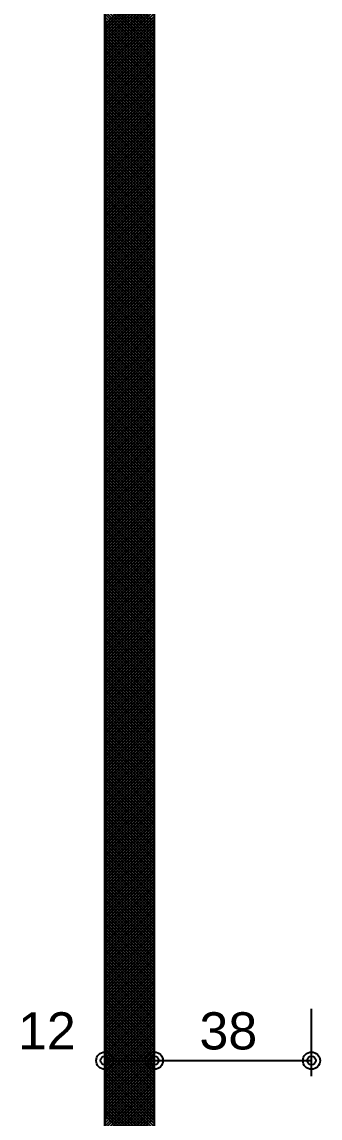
# Model space of a CAD drawing. Extents: x 0 to 119, y 0 to 84.
# Drawn here: x 12.28 to 13.72, y 67.17 to 72.47 of the extents above; entities that cross this region are included whole.
import ezdxf

# ---------------------------------------------------------------- set-up
doc = ezdxf.new("R2010")
doc.units = 0
doc.header["$MEASUREMENT"] = 0
for name, color, linetype in [('29', 9, 'CONTINUOUS'), ('3', 7, 'CONTINUOUS'), ('32', 250, 'CONTINUOUS'), ('6', 178, 'CONTINUOUS')]:
    doc.layers.add(name, color=color, linetype=linetype)
doc.styles.add('TQS_ARIAL', font='arial.ttf')

msp = doc.modelspace()

# ---------------------------------------------------------------- linework, layer by layer
at = {"layer": '29', "color": 9, "linetype": 'Continuous'}
for p, q in [((12.6805, 72.709715), (12.9205, 72.469715)), ((12.6805, 72.459307), (12.9205, 72.699307)), ((12.6805, 72.695573), (12.9205, 72.455573)), ((12.6805, 72.445165), (12.9205, 72.685165)), ((12.6805, 72.681431), (12.9205, 72.441431)), ((12.6805, 72.431023), (12.9205, 72.671023)), ((12.6805, 72.667288), (12.9205, 72.427288)), ((12.6805, 72.416881), (12.9205, 72.656881)), ((12.6805, 72.653146), (12.9205, 72.413146)), ((12.6805, 72.402739), (12.9205, 72.642739)), ((12.6805, 72.639004), (12.9205, 72.399004)), ((12.6805, 72.388597), (12.9205, 72.628597)), ((12.6805, 72.624862), (12.9205, 72.384862)), ((12.6805, 72.374455), (12.9205, 72.614455)), ((12.6805, 72.61072), (12.9205, 72.37072)), ((12.6805, 72.360312), (12.9205, 72.600312)), ((12.6805, 72.596578), (12.9205, 72.356578)), ((12.6805, 72.34617), (12.9205, 72.58617)), ((12.6805, 72.582436), (12.9205, 72.342436)), ((12.6805, 72.332028), (12.9205, 72.572028)), ((12.6805, 72.568293), (12.9205, 72.328293)), ((12.6805, 72.317886), (12.9205, 72.557886)), ((12.6805, 72.554151), (12.9205, 72.314151)), ((12.6805, 72.303744), (12.9205, 72.543744)), ((12.6805, 72.540009), (12.9205, 72.300009)), ((12.6805, 72.289602), (12.9205, 72.529602)), ((12.6805, 72.525867), (12.9205, 72.285867)), ((12.6805, 72.27546), (12.9205, 72.51546)), ((12.6805, 72.511725), (12.9205, 72.271725)), ((12.6805, 72.261318), (12.9205, 72.501318)), ((12.6805, 72.497583), (12.9205, 72.257583)), ((12.6805, 72.247175), (12.9205, 72.487175)), ((12.6805, 72.483441), (12.9205, 72.243441)), ((12.6805, 72.233033), (12.9205, 72.473033)), ((12.6805, 72.469298), (12.9205, 72.229298)), ((12.6805, 72.218891), (12.9205, 72.458891)), ((12.6805, 72.455156), (12.9205, 72.215156)), ((12.6805, 72.204749), (12.9205, 72.444749)), ((12.6805, 72.441014), (12.9205, 72.201014)), ((12.6805, 72.190607), (12.9205, 72.430607)), ((12.6805, 72.426872), (12.9205, 72.186872)), ((12.6805, 72.176465), (12.9205, 72.416465)), ((12.6805, 72.41273), (12.9205, 72.17273)), ((12.6805, 72.162323), (12.9205, 72.402323)), ((12.6805, 72.398588), (12.9205, 72.158588)), ((12.6805, 72.14818), (12.9205, 72.38818)), ((12.6805, 72.384446), (12.9205, 72.144446)), ((12.6805, 72.134038), (12.9205, 72.374038)), ((12.6805, 72.370304), (12.9205, 72.130304)), ((12.6805, 72.119896), (12.9205, 72.359896)), ((12.6805, 72.356161), (12.9205, 72.116161)), ((12.6805, 72.105754), (12.9205, 72.345754)), ((12.6805, 72.342019), (12.9205, 72.102019)), ((12.6805, 72.091612), (12.9205, 72.331612)), ((12.6805, 72.327877), (12.9205, 72.087877)), ((12.6805, 72.07747), (12.9205, 72.31747)), ((12.6805, 72.313735), (12.9205, 72.073735)), ((12.6805, 72.063328), (12.9205, 72.303328)), ((12.6805, 72.299593), (12.9205, 72.059593)), ((12.6805, 72.049185), (12.9205, 72.289185)), ((12.6805, 72.285451), (12.9205, 72.045451)), ((12.6805, 72.035043), (12.9205, 72.275043)), ((12.6805, 72.271309), (12.9205, 72.031309)), ((12.6805, 72.020901), (12.9205, 72.260901)), ((12.6805, 72.257166), (12.9205, 72.017166)), ((12.6805, 72.006759), (12.9205, 72.246759)), ((12.6805, 72.243024), (12.9205, 72.003024)), ((12.6805, 71.992617), (12.9205, 72.232617)), ((12.6805, 72.228882), (12.9205, 71.988882)), ((12.6805, 71.978475), (12.9205, 72.218475)), ((12.6805, 72.21474), (12.9205, 71.97474)), ((12.6805, 71.964333), (12.9205, 72.204333)), ((12.6805, 72.200598), (12.9205, 71.960598)), ((12.6805, 71.950191), (12.9205, 72.190191)), ((12.6805, 72.186456), (12.9205, 71.946456)), ((12.6805, 71.936048), (12.9205, 72.176048)), ((12.6805, 72.172314), (12.9205, 71.932314)), ((12.6805, 71.921906), (12.9205, 72.161906)), ((12.6805, 72.158171), (12.9205, 71.918171)), ((12.6805, 71.907764), (12.9205, 72.147764)), ((12.6805, 72.144029), (12.9205, 71.904029)), ((12.6805, 71.893622), (12.9205, 72.133622)), ((12.6805, 72.129887), (12.9205, 71.889887)), ((12.6805, 71.87948), (12.9205, 72.11948)), ((12.6805, 72.115745), (12.9205, 71.875745)), ((12.6805, 71.865338), (12.9205, 72.105338)), ((12.6805, 72.101603), (12.9205, 71.861603)), ((12.6805, 71.851196), (12.9205, 72.091196)), ((12.6805, 72.087461), (12.9205, 71.847461)), ((12.6805, 71.837053), (12.9205, 72.077053)), ((12.6805, 72.073319), (12.9205, 71.833319)), ((12.6805, 71.822911), (12.9205, 72.062911)), ((12.6805, 72.059177), (12.9205, 71.819177)), ((12.6805, 71.808769), (12.9205, 72.048769)), ((12.6805, 72.045034), (12.9205, 71.805034)), ((12.6805, 71.794627), (12.9205, 72.034627)), ((12.6805, 72.030892), (12.9205, 71.790892)), ((12.6805, 71.780485), (12.9205, 72.020485)), ((12.6805, 72.01675), (12.9205, 71.77675)), ((12.6805, 71.766343), (12.9205, 72.006343)), ((12.6805, 72.002608), (12.9205, 71.762608)), ((12.6805, 71.752201), (12.9205, 71.992201)), ((12.6805, 71.988466), (12.9205, 71.748466)), ((12.6805, 71.738058), (12.9205, 71.978058)), ((12.6805, 71.974324), (12.9205, 71.734324)), ((12.6805, 71.723916), (12.9205, 71.963916)), ((12.6805, 71.960182), (12.9205, 71.720182)), ((12.6805, 71.709774), (12.9205, 71.949774)), ((12.6805, 71.946039), (12.9205, 71.706039)), ((12.6805, 71.695632), (12.9205, 71.935632)), ((12.6805, 71.931897), (12.9205, 71.691897)), ((12.6805, 71.68149), (12.9205, 71.92149)), ((12.6805, 71.917755), (12.9205, 71.677755)), ((12.6805, 71.667348), (12.9205, 71.907348)), ((12.6805, 71.903613), (12.9205, 71.663613)), ((12.6805, 71.653206), (12.9205, 71.893206)), ((12.6805, 71.889471), (12.9205, 71.649471)), ((12.6805, 71.639064), (12.9205, 71.879064)), ((12.6805, 71.875329), (12.9205, 71.635329)), ((12.6805, 71.624921), (12.9205, 71.864921)), ((12.6805, 71.861187), (12.9205, 71.621187)), ((12.6805, 71.610779), (12.9205, 71.850779)), ((12.6805, 71.847045), (12.9205, 71.607045)), ((12.6805, 71.596637), (12.9205, 71.836637)), ((12.6805, 71.832902), (12.9205, 71.592902)), ((12.6805, 71.582495), (12.9205, 71.822495)), ((12.6805, 71.81876), (12.9205, 71.57876)), ((12.6805, 71.568353), (12.9205, 71.808353)), ((12.6805, 71.804618), (12.9205, 71.564618)), ((12.6805, 71.554211), (12.9205, 71.794211)), ((12.6805, 71.790476), (12.9205, 71.550476)), ((12.6805, 71.540069), (12.9205, 71.780069)), ((12.6805, 71.776334), (12.9205, 71.536334)), ((12.6805, 71.525926), (12.9205, 71.765926)), ((12.6805, 71.762192), (12.9205, 71.522192)), ((12.6805, 71.511784), (12.9205, 71.751784)), ((12.6805, 71.74805), (12.9205, 71.50805)), ((12.6805, 71.497642), (12.9205, 71.737642)), ((12.6805, 71.733907), (12.9205, 71.493907)), ((12.6805, 71.4835), (12.9205, 71.7235)), ((12.6805, 71.719765), (12.9205, 71.479765)), ((12.6805, 71.469358), (12.9205, 71.709358)), ((12.6805, 71.705623), (12.9205, 71.465623)), ((12.6805, 71.455216), (12.9205, 71.695216)), ((12.6805, 71.691481), (12.9205, 71.451481)), ((12.6805, 71.441074), (12.9205, 71.681074)), ((12.6805, 71.677339), (12.9205, 71.437339)), ((12.6805, 71.426932), (12.9205, 71.666932)), ((12.6805, 71.663197), (12.9205, 71.423197)), ((12.6805, 71.412789), (12.9205, 71.652789)), ((12.6805, 71.649055), (12.9205, 71.409055)), ((12.6805, 71.398647), (12.9205, 71.638647)), ((12.6805, 71.634912), (12.9205, 71.394912)), ((12.6805, 71.384505), (12.9205, 71.624505)), ((12.6805, 71.62077), (12.9205, 71.38077)), ((12.6805, 71.370363), (12.9205, 71.610363)), ((12.6805, 71.606628), (12.9205, 71.366628)), ((12.6805, 71.356221), (12.9205, 71.596221)), ((12.6805, 71.592486), (12.9205, 71.352486)), ((12.6805, 71.342079), (12.9205, 71.582079)), ((12.6805, 71.578344), (12.9205, 71.338344)), ((12.6805, 71.327937), (12.9205, 71.567937)), ((12.6805, 71.564202), (12.9205, 71.324202)), ((12.6805, 71.313794), (12.9205, 71.553794)), ((12.6805, 71.55006), (12.9205, 71.31006)), ((12.6805, 71.299652), (12.9205, 71.539652)), ((12.6805, 71.535918), (12.9205, 71.295918)), ((12.6805, 71.28551), (12.9205, 71.52551)), ((12.6805, 71.521775), (12.9205, 71.281775)), ((12.6805, 71.271368), (12.9205, 71.511368)), ((12.6805, 71.507633), (12.9205, 71.267633)), ((12.6805, 71.257226), (12.9205, 71.497226)), ((12.6805, 71.493491), (12.9205, 71.253491)), ((12.6805, 71.243084), (12.9205, 71.483084)), ((12.6805, 71.479349), (12.9205, 71.239349)), ((12.6805, 71.228942), (12.9205, 71.468942)), ((12.6805, 71.465207), (12.9205, 71.225207)), ((12.6805, 71.214799), (12.9205, 71.454799)), ((12.6805, 71.451065), (12.9205, 71.211065)), ((12.6805, 71.200657), (12.9205, 71.440657)), ((12.6805, 71.436923), (12.9205, 71.196923)), ((12.6805, 71.186515), (12.9205, 71.426515)), ((12.6805, 71.42278), (12.9205, 71.18278)), ((12.6805, 71.172373), (12.9205, 71.412373)), ((12.6805, 71.408638), (12.9205, 71.168638)), ((12.6805, 71.158231), (12.9205, 71.398231)), ((12.6805, 71.394496), (12.9205, 71.154496)), ((12.6805, 71.144089), (12.9205, 71.384089)), ((12.6805, 71.380354), (12.9205, 71.140354)), ((12.6805, 71.129947), (12.9205, 71.369947)), ((12.6805, 71.366212), (12.9205, 71.126212)), ((12.6805, 71.115805), (12.9205, 71.355805)), ((12.6805, 71.35207), (12.9205, 71.11207)), ((12.6805, 71.101662), (12.9205, 71.341662)), ((12.6805, 71.337928), (12.9205, 71.097928)), ((12.6805, 71.08752), (12.9205, 71.32752)), ((12.6805, 71.323785), (12.9205, 71.083785)), ((12.6805, 71.073378), (12.9205, 71.313378)), ((12.6805, 71.309643), (12.9205, 71.069643)), ((12.6805, 71.059236), (12.9205, 71.299236)), ((12.6805, 71.295501), (12.9205, 71.055501)), ((12.6805, 71.045094), (12.9205, 71.285094)), ((12.6805, 71.281359), (12.9205, 71.041359)), ((12.6805, 71.030952), (12.9205, 71.270952)), ((12.6805, 71.267217), (12.9205, 71.027217)), ((12.6805, 71.01681), (12.9205, 71.25681)), ((12.6805, 71.253075), (12.9205, 71.013075)), ((12.6805, 71.002667), (12.9205, 71.242667)), ((12.6805, 71.238933), (12.9205, 70.998933)), ((12.6805, 70.988525), (12.9205, 71.228525)), ((12.6805, 71.224791), (12.9205, 70.984791)), ((12.6805, 70.974383), (12.9205, 71.214383)), ((12.6805, 71.210648), (12.9205, 70.970648)), ((12.6805, 70.960241), (12.9205, 71.200241)), ((12.6805, 71.196506), (12.9205, 70.956506)), ((12.6805, 70.946099), (12.9205, 71.186099)), ((12.6805, 71.182364), (12.9205, 70.942364)), ((12.6805, 70.931957), (12.9205, 71.171957)), ((12.6805, 71.168222), (12.9205, 70.928222)), ((12.6805, 70.917815), (12.9205, 71.157815)), ((12.6805, 71.15408), (12.9205, 70.91408)), ((12.6805, 70.903672), (12.9205, 71.143672)), ((12.6805, 71.139938), (12.9205, 70.899938)), ((12.6805, 70.88953), (12.9205, 71.12953)), ((12.6805, 71.125796), (12.9205, 70.885796)), ((12.6805, 70.875388), (12.9205, 71.115388)), ((12.6805, 71.111653), (12.9205, 70.871653)), ((12.6805, 70.861246), (12.9205, 71.101246)), ((12.6805, 71.097511), (12.9205, 70.857511)), ((12.6805, 70.847104), (12.9205, 71.087104)), ((12.6805, 71.083369), (12.9205, 70.843369)), ((12.6805, 70.832962), (12.9205, 71.072962)), ((12.6805, 71.069227), (12.9205, 70.829227)), ((12.6805, 70.81882), (12.9205, 71.05882)), ((12.6805, 71.055085), (12.9205, 70.815085)), ((12.6805, 70.804678), (12.9205, 71.044678)), ((12.6805, 71.040943), (12.9205, 70.800943)), ((12.6805, 70.790535), (12.9205, 71.030535)), ((12.6805, 71.026801), (12.9205, 70.786801)), ((12.6805, 70.776393), (12.9205, 71.016393)), ((12.6805, 71.012659), (12.9205, 70.772659)), ((12.6805, 70.762251), (12.9205, 71.002251)), ((12.6805, 70.998516), (12.9205, 70.758516)), ((12.6805, 70.748109), (12.9205, 70.988109)), ((12.6805, 70.984374), (12.9205, 70.744374)), ((12.6805, 70.733967), (12.9205, 70.973967)), ((12.6805, 70.970232), (12.9205, 70.730232)), ((12.6805, 70.719825), (12.9205, 70.959825)), ((12.6805, 70.95609), (12.9205, 70.71609)), ((12.6805, 70.705683), (12.9205, 70.945683)), ((12.6805, 70.941948), (12.9205, 70.701948)), ((12.6805, 70.69154), (12.9205, 70.93154)), ((12.6805, 70.927806), (12.9205, 70.687806)), ((12.6805, 70.677398), (12.9205, 70.917398)), ((12.6805, 70.913664), (12.9205, 70.673664)), ((12.6805, 70.663256), (12.9205, 70.903256)), ((12.6805, 70.899521), (12.9205, 70.659521)), ((12.6805, 70.649114), (12.9205, 70.889114)), ((12.6805, 70.885379), (12.9205, 70.645379)), ((12.6805, 70.634972), (12.9205, 70.874972)), ((12.6805, 70.871237), (12.9205, 70.631237)), ((12.6805, 70.62083), (12.9205, 70.86083)), ((12.6805, 70.857095), (12.9205, 70.617095)), ((12.6805, 70.606688), (12.9205, 70.846688)), ((12.6805, 70.842953), (12.9205, 70.602953)), ((12.6805, 70.592545), (12.9205, 70.832545)), ((12.6805, 70.828811), (12.9205, 70.588811)), ((12.6805, 70.578403), (12.9205, 70.818403)), ((12.6805, 70.814669), (12.9205, 70.574669)), ((12.6805, 70.564261), (12.9205, 70.804261)), ((12.6805, 70.800526), (12.9205, 70.560526)), ((12.6805, 70.550119), (12.9205, 70.790119)), ((12.6805, 70.786384), (12.9205, 70.546384)), ((12.6805, 70.535977), (12.9205, 70.775977)), ((12.6805, 70.772242), (12.9205, 70.532242)), ((12.6805, 70.521835), (12.9205, 70.761835)), ((12.6805, 70.7581), (12.9205, 70.5181)), ((12.6805, 70.507693), (12.9205, 70.747693)), ((12.6805, 70.743958), (12.9205, 70.503958)), ((12.6805, 70.493551), (12.9205, 70.733551)), ((12.6805, 70.729816), (12.9205, 70.489816)), ((12.6805, 70.479408), (12.9205, 70.719408)), ((12.6805, 70.715674), (12.9205, 70.475674)), ((12.6805, 70.465266), (12.9205, 70.705266)), ((12.6805, 70.701532), (12.9205, 70.461532)), ((12.6805, 70.451124), (12.9205, 70.691124)), ((12.6805, 70.687389), (12.9205, 70.447389)), ((12.6805, 70.436982), (12.9205, 70.676982)), ((12.6805, 70.673247), (12.9205, 70.433247)), ((12.6805, 70.42284), (12.9205, 70.66284)), ((12.6805, 70.659105), (12.9205, 70.419105)), ((12.6805, 70.408698), (12.9205, 70.648698)), ((12.6805, 70.644963), (12.9205, 70.404963)), ((12.6805, 70.394556), (12.9205, 70.634556)), ((12.6805, 70.630821), (12.9205, 70.390821)), ((12.6805, 70.380413), (12.9205, 70.620413)), ((12.6805, 70.616679), (12.9205, 70.376679)), ((12.6805, 70.366271), (12.9205, 70.606271)), ((12.6805, 70.602537), (12.9205, 70.362537)), ((12.6805, 70.352129), (12.9205, 70.592129)), ((12.6805, 70.588394), (12.9205, 70.348394)), ((12.6805, 70.337987), (12.9205, 70.577987)), ((12.6805, 70.574252), (12.9205, 70.334252)), ((12.6805, 70.323845), (12.9205, 70.563845)), ((12.6805, 70.56011), (12.9205, 70.32011)), ((12.6805, 70.309703), (12.9205, 70.549703)), ((12.6805, 70.545968), (12.9205, 70.305968)), ((12.6805, 70.295561), (12.9205, 70.535561)), ((12.6805, 70.531826), (12.9205, 70.291826)), ((12.6805, 70.281419), (12.9205, 70.521419)), ((12.6805, 70.517684), (12.9205, 70.277684)), ((12.6805, 70.267276), (12.9205, 70.507276)), ((12.6805, 70.503542), (12.9205, 70.263542)), ((12.6805, 70.253134), (12.9205, 70.493134)), ((12.6805, 70.489399), (12.9205, 70.249399)), ((12.6805, 70.238992), (12.9205, 70.478992)), ((12.6805, 70.475257), (12.9205, 70.235257)), ((12.6805, 70.22485), (12.9205, 70.46485)), ((12.6805, 70.461115), (12.9205, 70.221115)), ((12.6805, 70.210708), (12.9205, 70.450708)), ((12.6805, 70.446973), (12.9205, 70.206973)), ((12.6805, 70.196566), (12.9205, 70.436566)), ((12.6805, 70.432831), (12.9205, 70.192831)), ((12.6805, 70.182424), (12.9205, 70.422424)), ((12.6805, 70.418689), (12.9205, 70.178689)), ((12.6805, 70.168281), (12.9205, 70.408281)), ((12.6805, 70.404547), (12.9205, 70.164547)), ((12.6805, 70.154139), (12.9205, 70.394139)), ((12.6805, 70.390405), (12.9205, 70.150405)), ((12.6805, 70.139997), (12.9205, 70.379997)), ((12.6805, 70.376262), (12.9205, 70.136262)), ((12.6805, 70.125855), (12.9205, 70.365855)), ((12.6805, 70.36212), (12.9205, 70.12212)), ((12.6805, 70.111713), (12.9205, 70.351713)), ((12.6805, 70.347978), (12.9205, 70.107978)), ((12.6805, 70.097571), (12.9205, 70.337571)), ((12.6805, 70.333836), (12.9205, 70.093836)), ((12.6805, 70.083429), (12.9205, 70.323429)), ((12.6805, 70.319694), (12.9205, 70.079694)), ((12.6805, 70.069286), (12.9205, 70.309286)), ((12.6805, 70.305552), (12.9205, 70.065552)), ((12.6805, 70.055144), (12.9205, 70.295144)), ((12.6805, 70.29141), (12.9205, 70.05141)), ((12.6805, 70.041002), (12.9205, 70.281002)), ((12.6805, 70.277267), (12.9205, 70.037267)), ((12.6805, 70.02686), (12.9205, 70.26686)), ((12.6805, 70.263125), (12.9205, 70.023125)), ((12.6805, 70.012718), (12.9205, 70.252718)), ((12.6805, 70.248983), (12.9205, 70.008983)), ((12.6805, 69.998576), (12.9205, 70.238576)), ((12.6805, 70.234841), (12.9205, 69.994841)), ((12.6805, 69.984434), (12.9205, 70.224434)), ((12.6805, 70.220699), (12.9205, 69.980699)), ((12.6805, 69.970292), (12.9205, 70.210292)), ((12.6805, 70.206557), (12.9205, 69.966557)), ((12.6805, 69.956149), (12.9205, 70.196149)), ((12.6805, 70.192415), (12.9205, 69.952415)), ((12.6805, 69.942007), (12.9205, 70.182007)), ((12.6805, 70.178272), (12.9205, 69.938272)), ((12.6805, 69.927865), (12.9205, 70.167865)), ((12.6805, 70.16413), (12.9205, 69.92413)), ((12.6805, 69.913723), (12.9205, 70.153723)), ((12.6805, 70.149988), (12.9205, 69.909988)), ((12.6805, 69.899581), (12.9205, 70.139581)), ((12.6805, 70.135846), (12.9205, 69.895846)), ((12.6805, 69.885439), (12.9205, 70.125439)), ((12.6805, 70.121704), (12.9205, 69.881704)), ((12.6805, 69.871297), (12.9205, 70.111297)), ((12.6805, 70.107562), (12.9205, 69.867562)), ((12.6805, 69.857154), (12.9205, 70.097154)), ((12.6805, 70.09342), (12.9205, 69.85342)), ((12.6805, 69.843012), (12.9205, 70.083012)), ((12.6805, 70.079278), (12.9205, 69.839278)), ((12.6805, 69.82887), (12.9205, 70.06887)), ((12.6805, 70.065135), (12.9205, 69.825135)), ((12.6805, 69.814728), (12.9205, 70.054728)), ((12.6805, 70.050993), (12.9205, 69.810993)), ((12.6805, 69.800586), (12.9205, 70.040586)), ((12.6805, 70.036851), (12.9205, 69.796851)), ((12.6805, 69.786444), (12.9205, 70.026444)), ((12.6805, 70.022709), (12.9205, 69.782709)), ((12.6805, 69.772302), (12.9205, 70.012302)), ((12.6805, 70.008567), (12.9205, 69.768567)), ((12.6805, 69.758159), (12.9205, 69.998159)), ((12.6805, 69.994425), (12.9205, 69.754425)), ((12.6805, 69.744017), (12.9205, 69.984017)), ((12.6805, 69.980283), (12.9205, 69.740283)), ((12.6805, 69.729875), (12.9205, 69.969875)), ((12.6805, 69.96614), (12.9205, 69.72614)), ((12.6805, 69.715733), (12.9205, 69.955733)), ((12.6805, 69.951998), (12.9205, 69.711998)), ((12.6805, 69.701591), (12.9205, 69.941591)), ((12.6805, 69.937856), (12.9205, 69.697856)), ((12.6805, 69.687449), (12.9205, 69.927449)), ((12.6805, 69.923714), (12.9205, 69.683714)), ((12.6805, 69.673307), (12.9205, 69.913307)), ((12.6805, 69.909572), (12.9205, 69.669572)), ((12.6805, 69.659165), (12.9205, 69.899165)), ((12.6805, 69.89543), (12.9205, 69.65543)), ((12.6805, 69.645022), (12.9205, 69.885022)), ((12.6805, 69.881288), (12.9205, 69.641288)), ((12.6805, 69.63088), (12.9205, 69.87088)), ((12.6805, 69.867146), (12.9205, 69.627146)), ((12.6805, 69.616738), (12.9205, 69.856738)), ((12.6805, 69.853003), (12.9205, 69.613003)), ((12.6805, 69.602596), (12.9205, 69.842596)), ((12.6805, 69.838861), (12.9205, 69.598861)), ((12.6805, 69.588454), (12.9205, 69.828454)), ((12.6805, 69.824719), (12.9205, 69.584719)), ((12.6805, 69.574312), (12.9205, 69.814312)), ((12.6805, 69.810577), (12.9205, 69.570577)), ((12.6805, 69.56017), (12.9205, 69.80017)), ((12.6805, 69.796435), (12.9205, 69.556435)), ((12.6805, 69.546027), (12.9205, 69.786027)), ((12.6805, 69.782293), (12.9205, 69.542293)), ((12.6805, 69.531885), (12.9205, 69.771885)), ((12.6805, 69.768151), (12.9205, 69.528151)), ((12.6805, 69.517743), (12.9205, 69.757743)), ((12.6805, 69.754008), (12.9205, 69.514008)), ((12.6805, 69.503601), (12.9205, 69.743601)), ((12.6805, 69.739866), (12.9205, 69.499866)), ((12.6805, 69.489459), (12.9205, 69.729459)), ((12.6805, 69.725724), (12.9205, 69.485724)), ((12.6805, 69.475317), (12.9205, 69.715317)), ((12.6805, 69.711582), (12.9205, 69.471582)), ((12.6805, 69.461175), (12.9205, 69.701175)), ((12.6805, 69.69744), (12.9205, 69.45744)), ((12.6805, 69.447033), (12.9205, 69.687033)), ((12.6805, 69.683298), (12.9205, 69.443298)), ((12.6805, 69.43289), (12.9205, 69.67289)), ((12.6805, 69.669156), (12.9205, 69.429156)), ((12.6805, 69.418748), (12.9205, 69.658748)), ((12.6805, 69.655013), (12.9205, 69.415013)), ((12.6805, 69.404606), (12.9205, 69.644606)), ((12.6805, 69.640871), (12.9205, 69.400871)), ((12.6805, 69.390464), (12.9205, 69.630464)), ((12.6805, 69.626729), (12.9205, 69.386729)), ((12.6805, 69.376322), (12.9205, 69.616322)), ((12.6805, 69.612587), (12.9205, 69.372587)), ((12.6805, 69.36218), (12.9205, 69.60218)), ((12.6805, 69.598445), (12.9205, 69.358445)), ((12.6805, 69.348038), (12.9205, 69.588038)), ((12.6805, 69.584303), (12.9205, 69.344303)), ((12.6805, 69.333895), (12.9205, 69.573895)), ((12.6805, 69.570161), (12.9205, 69.330161)), ((12.6805, 69.319753), (12.9205, 69.559753)), ((12.6805, 69.556019), (12.9205, 69.316019)), ((12.6805, 69.305611), (12.9205, 69.545611)), ((12.6805, 69.541876), (12.9205, 69.301876)), ((12.6805, 69.291469), (12.9205, 69.531469)), ((12.6805, 69.527734), (12.9205, 69.287734)), ((12.6805, 69.277327), (12.9205, 69.517327)), ((12.6805, 69.513592), (12.9205, 69.273592)), ((12.6805, 69.263185), (12.9205, 69.503185)), ((12.6805, 69.49945), (12.9205, 69.25945)), ((12.6805, 69.249043), (12.9205, 69.489043)), ((12.6805, 69.485308), (12.9205, 69.245308)), ((12.6805, 69.2349), (12.9205, 69.4749)), ((12.6805, 69.471166), (12.9205, 69.231166)), ((12.6805, 69.220758), (12.9205, 69.460758)), ((12.6805, 69.457024), (12.9205, 69.217024)), ((12.6805, 69.206616), (12.9205, 69.446616)), ((12.6805, 69.442881), (12.9205, 69.202881)), ((12.6805, 69.192474), (12.9205, 69.432474)), ((12.6805, 69.428739), (12.9205, 69.188739)), ((12.6805, 69.178332), (12.9205, 69.418332)), ((12.6805, 69.414597), (12.9205, 69.174597)), ((12.6805, 69.16419), (12.9205, 69.40419)), ((12.6805, 69.400455), (12.9205, 69.160455)), ((12.6805, 69.150048), (12.9205, 69.390048)), ((12.6805, 69.386313), (12.9205, 69.146313)), ((12.6805, 69.135906), (12.9205, 69.375906)), ((12.6805, 69.372171), (12.9205, 69.132171)), ((12.6805, 69.121763), (12.9205, 69.361763)), ((12.6805, 69.358029), (12.9205, 69.118029)), ((12.6805, 69.107621), (12.9205, 69.347621)), ((12.6805, 69.343886), (12.9205, 69.103886)), ((12.6805, 69.093479), (12.9205, 69.333479)), ((12.6805, 69.329744), (12.9205, 69.089744)), ((12.6805, 69.079337), (12.9205, 69.319337)), ((12.6805, 69.315602), (12.9205, 69.075602)), ((12.6805, 69.065195), (12.9205, 69.305195)), ((12.6805, 69.30146), (12.9205, 69.06146)), ((12.6805, 69.051053), (12.9205, 69.291053)), ((12.6805, 69.287318), (12.9205, 69.047318)), ((12.6805, 69.036911), (12.9205, 69.276911)), ((12.6805, 69.273176), (12.9205, 69.033176)), ((12.6805, 69.022768), (12.9205, 69.262768)), ((12.6805, 69.259034), (12.9205, 69.019034)), ((12.6805, 69.008626), (12.9205, 69.248626)), ((12.6805, 69.244892), (12.9205, 69.004892)), ((12.6805, 68.994484), (12.9205, 69.234484)), ((12.6805, 69.230749), (12.9205, 68.990749)), ((12.6805, 68.980342), (12.9205, 69.220342)), ((12.6805, 69.216607), (12.9205, 68.976607)), ((12.6805, 68.9662), (12.9205, 69.2062)), ((12.6805, 69.202465), (12.9205, 68.962465)), ((12.6805, 68.952058), (12.9205, 69.192058)), ((12.6805, 69.188323), (12.9205, 68.948323)), ((12.6805, 68.937916), (12.9205, 69.177916)), ((12.6805, 69.174181), (12.9205, 68.934181)), ((12.6805, 68.923773), (12.9205, 69.163773)), ((12.6805, 69.160039), (12.9205, 68.920039)), ((12.6805, 68.909631), (12.9205, 69.149631)), ((12.6805, 69.145897), (12.9205, 68.905897)), ((12.6805, 68.895489), (12.9205, 69.135489)), ((12.6805, 69.131754), (12.9205, 68.891754)), ((12.6805, 68.881347), (12.9205, 69.121347)), ((12.6805, 69.117612), (12.9205, 68.877612)), ((12.6805, 68.867205), (12.9205, 69.107205)), ((12.6805, 69.10347), (12.9205, 68.86347)), ((12.6805, 68.853063), (12.9205, 69.093063)), ((12.6805, 69.089328), (12.9205, 68.849328)), ((12.6805, 68.838921), (12.9205, 69.078921)), ((12.6805, 69.075186), (12.9205, 68.835186)), ((12.6805, 68.824779), (12.9205, 69.064779)), ((12.6805, 69.061044), (12.9205, 68.821044)), ((12.6805, 68.810636), (12.9205, 69.050636)), ((12.6805, 69.046902), (12.9205, 68.806902)), ((12.6805, 68.796494), (12.9205, 69.036494)), ((12.6805, 69.03276), (12.9205, 68.79276)), ((12.6805, 68.782352), (12.9205, 69.022352)), ((12.6805, 69.018617), (12.9205, 68.778617)), ((12.6805, 68.76821), (12.9205, 69.00821)), ((12.6805, 69.004475), (12.9205, 68.764475)), ((12.6805, 68.754068), (12.9205, 68.994068)), ((12.6805, 68.990333), (12.9205, 68.750333)), ((12.6805, 68.739926), (12.9205, 68.979926)), ((12.6805, 68.976191), (12.9205, 68.736191)), ((12.6805, 68.725784), (12.9205, 68.965784)), ((12.6805, 68.962049), (12.9205, 68.722049)), ((12.6805, 68.711641), (12.9205, 68.951641)), ((12.6805, 68.947907), (12.9205, 68.707907)), ((12.6805, 68.697499), (12.9205, 68.937499)), ((12.6805, 68.933765), (12.9205, 68.693765)), ((12.6805, 68.683357), (12.9205, 68.923357)), ((12.6805, 68.919622), (12.9205, 68.679622)), ((12.6805, 68.669215), (12.9205, 68.909215)), ((12.6805, 68.90548), (12.9205, 68.66548)), ((12.6805, 68.655073), (12.9205, 68.895073)), ((12.6805, 68.891338), (12.9205, 68.651338)), ((12.6805, 68.640931), (12.9205, 68.880931)), ((12.6805, 68.877196), (12.9205, 68.637196)), ((12.6805, 68.626789), (12.9205, 68.866789)), ((12.6805, 68.863054), (12.9205, 68.623054)), ((12.6805, 68.612647), (12.9205, 68.852647)), ((12.6805, 68.848912), (12.9205, 68.608912)), ((12.6805, 68.598504), (12.9205, 68.838504)), ((12.6805, 68.83477), (12.9205, 68.59477)), ((12.6805, 68.584362), (12.9205, 68.824362)), ((12.6805, 68.820627), (12.9205, 68.580627)), ((12.6805, 68.57022), (12.9205, 68.81022)), ((12.6805, 68.806485), (12.9205, 68.566485)), ((12.6805, 68.556078), (12.9205, 68.796078)), ((12.6805, 68.792343), (12.9205, 68.552343)), ((12.6805, 68.541936), (12.9205, 68.781936)), ((12.6805, 68.778201), (12.9205, 68.538201)), ((12.6805, 68.527794), (12.9205, 68.767794)), ((12.6805, 68.764059), (12.9205, 68.524059)), ((12.6805, 68.513652), (12.9205, 68.753652)), ((12.6805, 68.749917), (12.9205, 68.509917)), ((12.6805, 68.499509), (12.9205, 68.739509)), ((12.6805, 68.735775), (12.9205, 68.495775)), ((12.6805, 68.485367), (12.9205, 68.725367)), ((12.6805, 68.721633), (12.9205, 68.481633)), ((12.6805, 68.471225), (12.9205, 68.711225)), ((12.6805, 68.70749), (12.9205, 68.46749)), ((12.6805, 68.457083), (12.9205, 68.697083)), ((12.6805, 68.693348), (12.9205, 68.453348)), ((12.6805, 68.442941), (12.9205, 68.682941)), ((12.6805, 68.679206), (12.9205, 68.439206)), ((12.6805, 68.428799), (12.9205, 68.668799)), ((12.6805, 68.665064), (12.9205, 68.425064)), ((12.6805, 68.414657), (12.9205, 68.654657)), ((12.6805, 68.650922), (12.9205, 68.410922)), ((12.6805, 68.400514), (12.9205, 68.640514)), ((12.6805, 68.63678), (12.9205, 68.39678)), ((12.6805, 68.386372), (12.9205, 68.626372)), ((12.6805, 68.622638), (12.9205, 68.382638)), ((12.6805, 68.37223), (12.9205, 68.61223)), ((12.6805, 68.608495), (12.9205, 68.368495)), ((12.6805, 68.358088), (12.9205, 68.598088)), ((12.6805, 68.594353), (12.9205, 68.354353)), ((12.6805, 68.343946), (12.9205, 68.583946)), ((12.6805, 68.580211), (12.9205, 68.340211)), ((12.6805, 68.329804), (12.9205, 68.569804)), ((12.6805, 68.566069), (12.9205, 68.326069)), ((12.6805, 68.315662), (12.9205, 68.555662)), ((12.6805, 68.551927), (12.9205, 68.311927)), ((12.6805, 68.30152), (12.9205, 68.54152)), ((12.6805, 68.537785), (12.9205, 68.297785)), ((12.6805, 68.287377), (12.9205, 68.527377)), ((12.6805, 68.523643), (12.9205, 68.283643)), ((12.6805, 68.273235), (12.9205, 68.513235)), ((12.6805, 68.5095), (12.9205, 68.2695)), ((12.6805, 68.259093), (12.9205, 68.499093)), ((12.6805, 68.495358), (12.9205, 68.255358)), ((12.6805, 68.244951), (12.9205, 68.484951)), ((12.6805, 68.481216), (12.9205, 68.241216)), ((12.6805, 68.230809), (12.9205, 68.470809)), ((12.6805, 68.467074), (12.9205, 68.227074)), ((12.6805, 68.216667), (12.9205, 68.456667)), ((12.6805, 68.452932), (12.9205, 68.212932)), ((12.6805, 68.202525), (12.9205, 68.442525)), ((12.6805, 68.43879), (12.9205, 68.19879)), ((12.6805, 68.188382), (12.9205, 68.428382)), ((12.6805, 68.424648), (12.9205, 68.184648)), ((12.6805, 68.17424), (12.9205, 68.41424)), ((12.6805, 68.410506), (12.9205, 68.170506)), ((12.6805, 68.160098), (12.9205, 68.400098)), ((12.6805, 68.396363), (12.9205, 68.156363)), ((12.6805, 68.145956), (12.9205, 68.385956)), ((12.6805, 68.382221), (12.9205, 68.142221)), ((12.6805, 68.131814), (12.9205, 68.371814)), ((12.6805, 68.368079), (12.9205, 68.128079)), ((12.6805, 68.117672), (12.9205, 68.357672)), ((12.6805, 68.353937), (12.9205, 68.113937)), ((12.6805, 68.10353), (12.9205, 68.34353)), ((12.6805, 68.339795), (12.9205, 68.099795)), ((12.6805, 68.089387), (12.9205, 68.329387)), ((12.6805, 68.325653), (12.9205, 68.085653)), ((12.6805, 68.075245), (12.9205, 68.315245)), ((12.6805, 68.311511), (12.9205, 68.071511)), ((12.6805, 68.061103), (12.9205, 68.301103)), ((12.6805, 68.297368), (12.9205, 68.057368)), ((12.6805, 68.046961), (12.9205, 68.286961)), ((12.6805, 68.283226), (12.9205, 68.043226)), ((12.6805, 68.032819), (12.9205, 68.272819)), ((12.6805, 68.269084), (12.9205, 68.029084)), ((12.6805, 68.018677), (12.9205, 68.258677)), ((12.6805, 68.254942), (12.9205, 68.014942)), ((12.6805, 68.004535), (12.9205, 68.244535)), ((12.6805, 68.2408), (12.9205, 68.0008)), ((12.6805, 67.990393), (12.9205, 68.230393)), ((12.6805, 68.226658), (12.9205, 67.986658)), ((12.6805, 67.97625), (12.9205, 68.21625)), ((12.6805, 68.212516), (12.9205, 67.972516)), ((12.6805, 67.962108), (12.9205, 68.202108)), ((12.6805, 68.198374), (12.9205, 67.958374)), ((12.6805, 67.947966), (12.9205, 68.187966)), ((12.6805, 68.184231), (12.9205, 67.944231)), ((12.6805, 67.933824), (12.9205, 68.173824)), ((12.6805, 68.170089), (12.9205, 67.930089)), ((12.6805, 67.919682), (12.9205, 68.159682)), ((12.6805, 68.155947), (12.9205, 67.915947)), ((12.6805, 67.90554), (12.9205, 68.14554)), ((12.6805, 68.141805), (12.9205, 67.901805)), ((12.6805, 67.891398), (12.9205, 68.131398)), ((12.6805, 68.127663), (12.9205, 67.887663)), ((12.6805, 67.877255), (12.9205, 68.117255)), ((12.6805, 68.113521), (12.9205, 67.873521)), ((12.6805, 67.863113), (12.9205, 68.103113)), ((12.6805, 68.099379), (12.9205, 67.859379)), ((12.6805, 67.848971), (12.9205, 68.088971)), ((12.6805, 68.085236), (12.9205, 67.845236)), ((12.6805, 67.834829), (12.9205, 68.074829)), ((12.6805, 68.071094), (12.9205, 67.831094)), ((12.6805, 67.820687), (12.9205, 68.060687)), ((12.6805, 68.056952), (12.9205, 67.816952)), ((12.6805, 67.806545), (12.9205, 68.046545)), ((12.6805, 68.04281), (12.9205, 67.80281)), ((12.6805, 67.792403), (12.9205, 68.032403)), ((12.6805, 68.028668), (12.9205, 67.788668)), ((12.6805, 67.778261), (12.9205, 68.018261)), ((12.6805, 68.014526), (12.9205, 67.774526)), ((12.6805, 67.764118), (12.9205, 68.004118)), ((12.6805, 68.000384), (12.9205, 67.760384)), ((12.6805, 67.749976), (12.9205, 67.989976)), ((12.6805, 67.986241), (12.9205, 67.746241)), ((12.6805, 67.735834), (12.9205, 67.975834)), ((12.6805, 67.972099), (12.9205, 67.732099)), ((12.6805, 67.721692), (12.9205, 67.961692)), ((12.6805, 67.957957), (12.9205, 67.717957)), ((12.6805, 67.70755), (12.9205, 67.94755)), ((12.6805, 67.943815), (12.9205, 67.703815)), ((12.6805, 67.693408), (12.9205, 67.933408)), ((12.6805, 67.929673), (12.9205, 67.689673)), ((12.6805, 67.679266), (12.9205, 67.919266)), ((12.6805, 67.915531), (12.9205, 67.675531)), ((12.6805, 67.665123), (12.9205, 67.905123)), ((12.6805, 67.901389), (12.9205, 67.661389)), ((12.6805, 67.650981), (12.9205, 67.890981)), ((12.6805, 67.887247), (12.9205, 67.647247)), ((12.6805, 67.636839), (12.9205, 67.876839)), ((12.6805, 67.873104), (12.9205, 67.633104)), ((12.6805, 67.622697), (12.9205, 67.862697)), ((12.6805, 67.858962), (12.9205, 67.618962)), ((12.6805, 67.608555), (12.9205, 67.848555)), ((12.6805, 67.84482), (12.9205, 67.60482)), ((12.6805, 67.594413), (12.9205, 67.834413)), ((12.6805, 67.830678), (12.9205, 67.590678)), ((12.6805, 67.580271), (12.9205, 67.820271)), ((12.6805, 67.816536), (12.9205, 67.576536)), ((12.6805, 67.566128), (12.9205, 67.806128)), ((12.6805, 67.802394), (12.9205, 67.562394)), ((12.6805, 67.551986), (12.9205, 67.791986)), ((12.6805, 67.788252), (12.9205, 67.548252)), ((12.6805, 67.537844), (12.9205, 67.777844)), ((12.6805, 67.774109), (12.9205, 67.534109)), ((12.6805, 67.523702), (12.9205, 67.763702)), ((12.6805, 67.759967), (12.9205, 67.519967)), ((12.6805, 67.50956), (12.9205, 67.74956)), ((12.6805, 67.745825), (12.9205, 67.505825)), ((12.6805, 67.495418), (12.9205, 67.735418)), ((12.6805, 67.731683), (12.9205, 67.491683)), ((12.6805, 67.481276), (12.9205, 67.721276)), ((12.6805, 67.717541), (12.9205, 67.477541)), ((12.6805, 67.467134), (12.9205, 67.707134)), ((12.6805, 67.703399), (12.9205, 67.463399)), ((12.6805, 67.452991), (12.9205, 67.692991)), ((12.6805, 67.689257), (12.9205, 67.449257)), ((12.6805, 67.438849), (12.9205, 67.678849)), ((12.6805, 67.675114), (12.9205, 67.435114)), ((12.6805, 67.424707), (12.9205, 67.664707)), ((12.6805, 67.660972), (12.9205, 67.420972)), ((12.6805, 67.410565), (12.9205, 67.650565)), ((12.6805, 67.64683), (12.9205, 67.40683)), ((12.6805, 67.396423), (12.9205, 67.636423)), ((12.6805, 67.632688), (12.9205, 67.392688)), ((12.6805, 67.382281), (12.9205, 67.622281)), ((12.6805, 67.618546), (12.9205, 67.378546)), ((12.6805, 67.368139), (12.9205, 67.608139)), ((12.6805, 67.604404), (12.9205, 67.364404)), ((12.6805, 67.353996), (12.9205, 67.593996)), ((12.6805, 67.590262), (12.9205, 67.350262)), ((12.6805, 67.339854), (12.9205, 67.579854)), ((12.6805, 67.57612), (12.9205, 67.33612)), ((12.6805, 67.325712), (12.9205, 67.565712)), ((12.6805, 67.561977), (12.9205, 67.321977)), ((12.6805, 67.31157), (12.9205, 67.55157)), ((12.6805, 67.547835), (12.9205, 67.307835)), ((12.6805, 67.297428), (12.9205, 67.537428)), ((12.6805, 67.533693), (12.9205, 67.293693)), ((12.6805, 67.283286), (12.9205, 67.523286)), ((12.6805, 67.519551), (12.9205, 67.279551)), ((12.6805, 67.269144), (12.9205, 67.509144)), ((12.6805, 67.505409), (12.9205, 67.265409)), ((12.6805, 67.255001), (12.9205, 67.495001)), ((12.6805, 67.491267), (12.9205, 67.251267)), ((12.6805, 67.240859), (12.9205, 67.480859)), ((12.6805, 67.477125), (12.9205, 67.237125)), ((12.6805, 67.226717), (12.9205, 67.466717)), ((12.6805, 67.462982), (12.9205, 67.222982)), ((12.6805, 67.212575), (12.9205, 67.452575)), ((12.6805, 67.44884), (12.9205, 67.20884)), ((12.6805, 67.198433), (12.9205, 67.438433)), ((12.6805, 67.434698), (12.9205, 67.194698)), ((12.6805, 67.184291), (12.9205, 67.424291)), ((12.6805, 67.420556), (12.9205, 67.180556)), ((12.6805, 67.170149), (12.9205, 67.410149)), ((12.6805, 67.406414), (12.9205, 67.166414)), ((12.6805, 67.156007), (12.9205, 67.396007)), ((12.6805, 67.392272), (12.9205, 67.152272)), ((12.6805, 67.141864), (12.9205, 67.381864)), ((12.6805, 67.37813), (12.9205, 67.13813)), ((12.6805, 67.127722), (12.9205, 67.367722)), ((12.6805, 67.363988), (12.9205, 67.123988)), ((12.6805, 67.349845), (12.910447, 67.119899)), ((12.686819, 67.119899), (12.9205, 67.35358)), ((12.6805, 67.335703), (12.896305, 67.119899)), ((12.6805, 67.321561), (12.882162, 67.119899)), ((12.6805, 67.307419), (12.86802, 67.119899)), ((12.6805, 67.293277), (12.853878, 67.119899)), ((12.700961, 67.119899), (12.9205, 67.339438)), ((12.715103, 67.119899), (12.9205, 67.325296)), ((12.729245, 67.119899), (12.9205, 67.311154)), ((12.743387, 67.119899), (12.9205, 67.297012)), ((12.6805, 67.279135), (12.839736, 67.119899)), ((12.6805, 67.264993), (12.825594, 67.119899)), ((12.6805, 67.25085), (12.811452, 67.119899)), ((12.757529, 67.119899), (12.9205, 67.282869)), ((12.771672, 67.119899), (12.9205, 67.268727)), ((12.785814, 67.119899), (12.9205, 67.254585)), ((12.799956, 67.119899), (12.9205, 67.240443)), ((12.6805, 67.236708), (12.79731, 67.119899)), ((12.6805, 67.222566), (12.783168, 67.119899)), ((12.6805, 67.208424), (12.769025, 67.119899)), ((12.6805, 67.194282), (12.754883, 67.119899)), ((12.814098, 67.119899), (12.9205, 67.226301)), ((12.82824, 67.119899), (12.9205, 67.212159)), ((12.842382, 67.119899), (12.9205, 67.198017)), ((12.6805, 67.18014), (12.740741, 67.119899)), ((12.856524, 67.119899), (12.9205, 67.183875)), ((12.870667, 67.119899), (12.9205, 67.169732))]:
    msp.add_line(p, q, dxfattribs=at)
msp.add_lwpolyline([(12.9205, 73.910589), (12.6805, 73.910589), (12.6805, 67.119899), (12.9205, 67.119899), (12.9205, 73.910589)], dxfattribs=at)
at = {"layer": '3', "color": 7, "linetype": 'Continuous'}
msp.add_line((12.6805, 33.255544), (12.6805, 76.943834), dxfattribs=at)
at = {"layer": '32', "color": 250, "linetype": 'Continuous'}
for p, q in [((12.6805, 67.369899), (12.6805, 67.694453)), ((12.9205, 67.369899), (12.9205, 67.694453)), ((12.9205, 67.369899), (12.9205, 67.694453)), ((13.6805, 67.369899), (13.6805, 67.694453)), ((12.6805, 67.444453), (12.9205, 67.444453)), ((12.9205, 67.444453), (13.6805, 67.444453))]:
    msp.add_line(p, q, dxfattribs=at)
for centre, radius in [((12.6805, 67.444453), 0.041625), ((12.6805, 67.444453), 0.02075), ((12.9205, 67.444453), 0.041625), ((12.9205, 67.444453), 0.041625), ((12.9205, 67.444453), 0.02075), ((12.9205, 67.444453), 0.02075), ((13.6805, 67.444453), 0.041625), ((13.6805, 67.444453), 0.02075)]:
    msp.add_circle(centre, radius, dxfattribs=at)
at = {"layer": '6', "color": 178, "linetype": 'Continuous'}
for p, q in [((12.6805, 74.290599), (12.6805, 67.119899)), ((12.9205, 67.119899), (12.9205, 73.910589))]:
    msp.add_line(p, q, dxfattribs=at)

# ---------------------------------------------------------------- texts
at = {"layer": '32', "color": 250, "linetype": 'Continuous', "style": 'TQS_ARIAL'}
for s, p in [('12', (12.2605, 67.498453)), ('38', (13.1385, 67.498453))]:
    msp.add_text(s, height=0.18, dxfattribs=at).set_placement(p)

doc.saveas('drawing.dxf')
